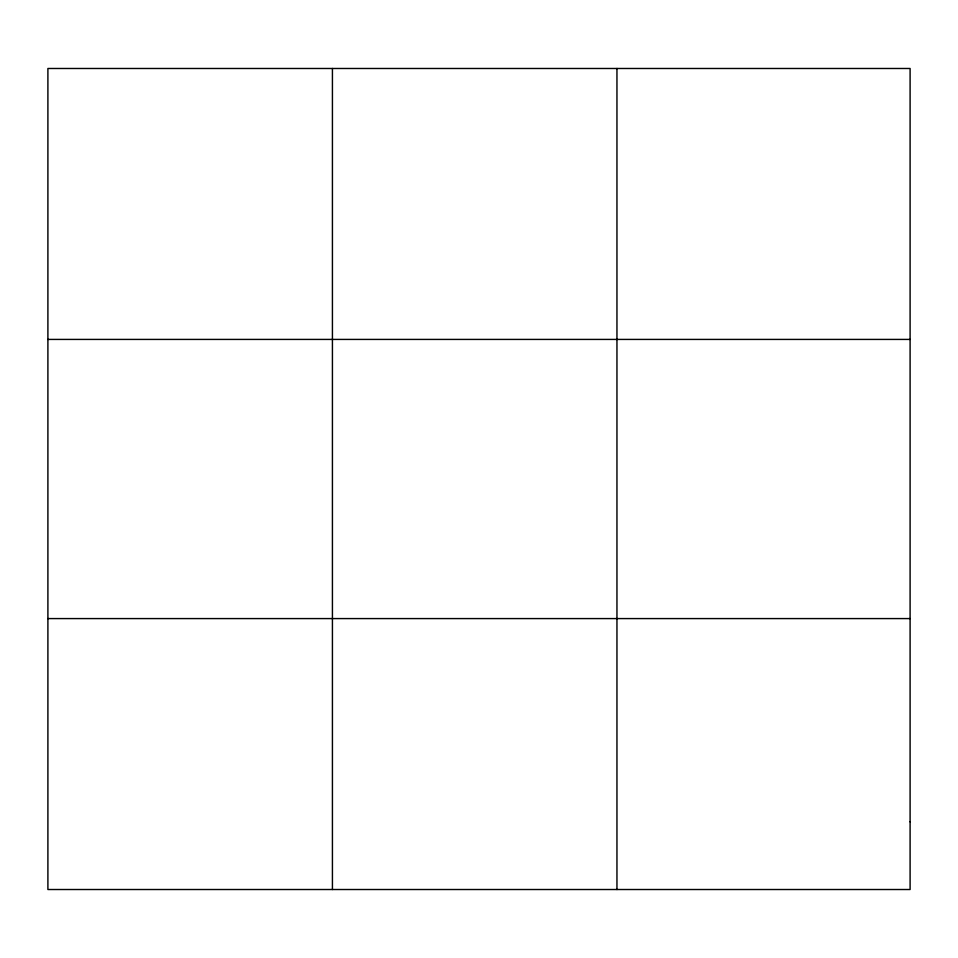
<?xml version="1.0" encoding="UTF-8"?>
<svg xmlns="http://www.w3.org/2000/svg" width="958" height="958" viewBox="0 0 958 958"><rect width="100%" height="100%" fill="white"/><g stroke="black" fill="none" stroke-linecap="round" stroke-linejoin="round"><path stroke-width="1.44" d="M332.426 68.485L332.426 889.515M616.952 68.485L616.952 889.515M47.9 339.419L910.1 339.419M47.9 618.581L910.1 618.581M910.1 821.784L910.1 889.515L47.9 889.515L47.9 68.485L910.1 68.485L910.1 821.784"/></g></svg>
